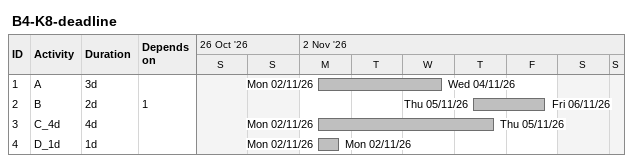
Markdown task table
B4-K8-deadline

| ID | Task | Duration | Start | Finish | Predecessors |
|---|---|---|---|---|---|
| 1 | A | 3d | 2026-11-02 | 2026-11-04 |  |
| 2 | B | 2d | 2026-11-05 | 2026-11-06 | 1 |
| 3 | C_4d | 4d | 2026-11-02 | 2026-11-05 |  |
| 4 | D_1d | 1d | 2026-11-02 | 2026-11-02 |  |
